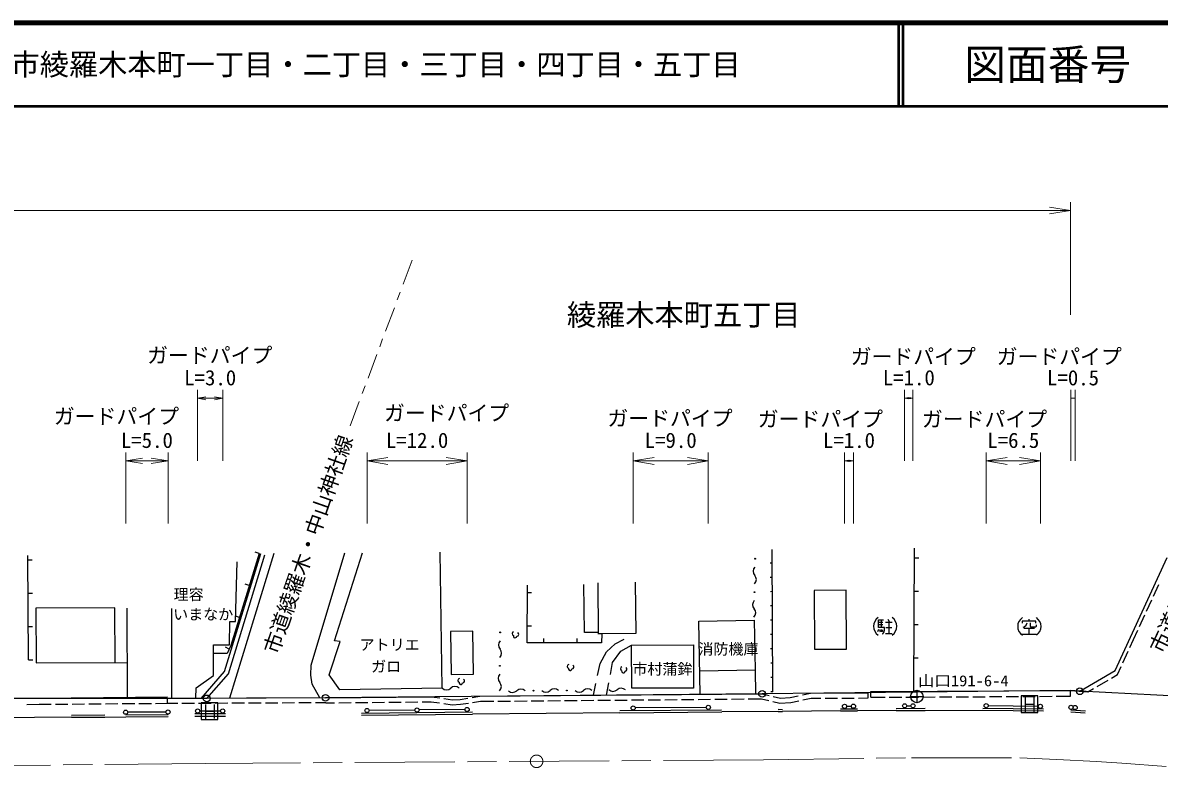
# Model space of a CAD drawing. Units: millimetres at full size, sheet at 1:1000; details may follow other scales. Extents: x 40000 to 680000, y 20000 to 380000.
# Drawn here: x 403786 to 539988, y 290667 to 380000 of the extents above; entities that cross this region are included whole.
import ezdxf
from ezdxf.enums import TextEntityAlignment as Align

# ---------------------------------------------------------------- set-up
doc = ezdxf.new("R2010")
doc.units = ezdxf.units.MM
doc.header["$LTSCALE"] = 1000
doc.linetypes.add('CHAIN', pattern=[18.5, 12, -1.5, 3.5, -1.5])
for name, color, linetype, lineweight in [('M-BGD', 7, 'Continuous', 25), ('M-BMK', 2, 'CHAIN', 13), ('M-BMK-HTXT', 7, 'Continuous', 13), ('M-BMK-ROW', 30, 'Continuous', 25), ('M-BMK-SRVR', 3, 'Continuous', 25), ('M-STR-HTXT', 7, 'Continuous', 13), ('M-STR-STRC', 7, 'Continuous', 25), ('M-TTL', 2, 'Continuous', 140), ('M-TTL-LINE', 7, 'Continuous', 50)]:
    doc.layers.add(name, color=color, linetype=linetype, lineweight=lineweight)
doc.layers.add('M-TTL-TXT', color=7, linetype='Continuous')
doc.styles.add('ＭＳ ゴシック', font='')
doc.styles.get('ＭＳ ゴシック').set_extended_font_data('MS Gothic')

# ---------------------------------------------------------------- blocks, each defined once
blk = doc.blocks.new('open_arrow')
at = {"color": 0, "linetype": 'Continuous', "lineweight": -2}
blk.add_lwpolyline([(7.5, 1.25), (0, 0), (7.5, -1.25)], dxfattribs=at)

msp = doc.modelspace()

# ---------------------------------------------------------------- linework, layer by layer
at = {"layer": 'M-BGD'}
for p, q in [((404489, 303657), (404412, 316177)), ((427986, 302247), (432328, 316399)), ((428433, 301998), (432806, 316252)), ((433887, 316412), (428554, 299053)), ((432113, 316397), (431635, 316544)), ((438345, 303038), (442377, 316479)), ((441134, 305925), (444514, 316496)), ((454071, 300262), (453817, 316570)), ((493694, 299814), (493609, 316888)), ((510559, 299897), (510663, 317024)), ((404415, 315657), (404915, 315660)), ((429300, 308264), (429490, 315421)), ((493617, 315261), (493367, 315260)), ((510656, 315897), (511156, 315894)), ((534701, 302370), (540921, 315935)), ((493626, 313545), (493376, 313543)), ((430940, 312573), (430462, 312720)), ((471124, 306926), (471047, 312686)), ((472802, 306759), (472735, 312896)), ((477188, 312965), (477258, 306817)), ((502455, 312000), (498623, 311978)), ((498623, 311978), (498663, 304920)), ((502495, 304942), (502455, 312000)), ((539293, 311306), (539918, 312670)), ((404440, 311657), (404940, 311660)), ((464265, 311733), (464765, 311731)), ((493634, 311828), (493384, 311827)), ((510632, 311897), (511132, 311894)), ((538460, 309488), (539085, 310852)), ((414822, 309901), (405358, 309861)), ((405358, 309861), (405386, 303282)), ((414850, 303322), (414822, 309901)), ((416261, 309842), (416314, 299129)), ((421623, 309804), (421620, 299023)), ((493643, 310112), (493393, 310111)), ((428547, 305453), (428604, 308261)), ((428604, 308261), (429300, 308264)), ((429767, 308749), (429289, 308896)), ((484816, 308294), (491431, 308423)), ((484988, 299523), (484816, 308294)), ((491431, 308423), (491548, 302423)), ((493651, 308396), (493401, 308395)), ((506346, 308467), (506931, 308467)), ((506346, 307530), (506346, 308467)), ((506346, 308176), (506876, 308176)), ((506346, 307882), (506873, 307882)), ((506643, 308467), (506643, 307530)), ((507174, 308176), (507989, 308176)), ((507174, 308176), (507995, 308176)), ((507465, 308532), (507639, 308238)), ((507578, 308176), (507578, 306825)), ((510608, 307897), (511108, 307894)), ((523570, 308284), (523570, 308044)), ((525211, 308284), (523570, 308284)), ((524040, 307809), (524151, 308103)), ((524388, 308284), (524388, 308514)), ((524507, 308103), (524507, 307695)), ((525211, 308046), (525211, 308284)), ((525271, 307693), (525271, 307866)), ((537626, 307670), (538251, 309033)), ((404464, 307657), (404964, 307660)), ((457723, 307087), (455040, 307042)), ((455040, 307042), (455127, 301899)), ((457810, 301945), (457723, 307087)), ((464251, 307733), (464751, 307731)), ((472800, 306923), (471124, 306926)), ((473186, 306764), (472687, 306775)), ((477258, 306817), (472802, 306759)), ((493660, 306680), (493410, 306678)), ((506349, 307294), (506231, 307003)), ((507054, 307530), (506346, 307530)), ((506466, 307295), (506526, 307003)), ((506642, 307294), (506701, 307005)), ((506760, 307294), (506877, 307059)), ((506763, 306828), (506873, 306767)), ((506873, 306767), (506996, 306935)), ((506996, 306935), (507054, 307226)), ((507054, 307226), (507054, 307530)), ((507171, 306825), (507985, 306825)), ((507232, 307530), (507930, 307530)), ((523506, 306754), (525268, 306754)), ((523684, 307574), (523805, 307634)), ((525036, 307399), (523743, 307399)), ((523805, 307634), (524040, 307809)), ((524388, 306754), (524388, 307399)), ((524507, 307695), (524569, 307634)), ((524569, 307634), (525209, 307634)), ((525209, 307634), (525271, 307693)), ((536908, 306104), (537418, 307215)), ((426649, 301781), (426665, 305451)), ((426665, 305451), (428547, 305453)), ((428531, 304950), (428079, 305165)), ((440525, 301879), (441842, 305850)), ((441842, 305850), (441134, 305925)), ((466225, 305711), (466226, 306211)), ((470225, 305705), (470226, 306205)), ((473738, 304633), (474778, 305566)), ((474778, 305566), (475857, 306151)), ((475457, 304718), (476750, 305431)), ((476750, 305431), (484156, 305460)), ((476769, 300253), (476750, 305431)), ((484156, 305460), (484176, 300281)), ((536464, 305136), (536908, 306104)), ((472979, 303201), (473738, 304633)), ((474482, 303359), (475457, 304718)), ((493668, 304963), (493418, 304962)), ((498663, 304920), (502495, 304942)), ((510583, 303897), (511083, 303894)), ((535631, 303318), (536256, 304681)), ((404489, 303657), (404989, 303660)), ((405386, 303282), (416293, 303328)), ((438314, 301818), (438345, 303038)), ((472685, 301795), (472979, 303201)), ((474210, 301883), (474482, 303359)), ((491548, 302423), (484934, 302293)), ((491548, 302423), (491604, 299582)), ((493677, 303247), (493427, 303246)), ((530479, 299894), (534701, 302370)), ((534979, 301895), (535423, 302863)), ((424569, 300323), (426649, 301781)), ((425168, 299037), (427986, 302247)), ((425836, 299040), (428433, 301998)), ((438485, 300755), (438314, 301818)), ((441774, 300050), (440525, 301879)), ((455127, 301899), (457810, 301945)), ((493686, 301531), (493436, 301529)), ((532551, 300471), (533845, 301230)), ((534276, 301483), (534979, 301895)), ((424536, 299059), (424569, 300323)), ((439382, 299106), (438485, 300755)), ((454071, 300262), (441774, 300050)), ((472186, 299409), (472480, 300816)), ((473758, 299423), (474029, 300899)), ((484176, 300281), (476769, 300253)), ((493694, 299814), (493444, 299813)), ((497218, 299454), (498197, 299657)), ((498197, 299657), (505099, 299688)), ((505101, 299088), (505099, 299688)), ((505419, 299869), (529340, 300001)), ((505422, 299169), (505419, 299869)), ((510559, 299897), (511059, 299894)), ((529343, 299301), (529340, 300001)), ((529340, 300001), (531417, 299806)), ((531417, 299806), (532119, 300218)), ((405769, 299045), (382278, 298876)), ((405774, 298295), (404278, 298285)), ((421124, 299167), (405769, 299045)), ((407202, 298307), (405774, 298295)), ((409202, 298323), (407702, 298311)), ((411202, 298338), (409702, 298327)), ((413202, 298354), (411702, 298342)), ((415202, 298370), (413702, 298358)), ((417202, 298386), (415702, 298374)), ((419202, 298402), (417702, 298390)), ((421130, 298417), (419702, 298406)), ((440084, 299109), (421123, 299017)), ((421130, 298417), (421123, 299017)), ((422360, 298423), (421130, 298417)), ((424360, 298433), (422860, 298425)), ((426360, 298442), (424860, 298435)), ((428360, 298452), (426860, 298445)), ((430360, 298462), (428860, 298455)), ((432360, 298472), (430860, 298464)), ((434360, 298481), (432860, 298474)), ((436360, 298491), (434860, 298484)), ((438360, 298501), (436860, 298493)), ((440091, 298509), (438860, 298503)), ((440084, 299109), (452753, 299237)), ((440091, 298509), (441152, 298520)), ((441652, 298525), (443152, 298540)), ((443652, 298545), (445152, 298560)), ((445652, 298565), (447152, 298580)), ((447652, 298585), (449152, 298600)), ((449652, 298605), (451151, 298620)), ((451651, 298626), (452713, 298636)), ((452713, 298636), (453739, 298489)), ((452753, 299237), (453772, 299091)), ((454234, 298418), (455259, 298271)), ((454266, 299020), (455285, 298874)), ((455259, 298271), (456260, 298328)), ((455285, 298874), (456197, 298925)), ((456197, 298925), (457142, 299069)), ((456260, 298328), (457197, 298471)), ((457637, 299145), (458582, 299289)), ((457692, 298546), (458630, 298689)), ((458582, 299289), (492385, 299588)), ((458630, 298689), (460225, 298703)), ((460725, 298708), (462225, 298721)), ((462725, 298725), (464225, 298739)), ((464725, 298743), (466225, 298757)), ((466725, 298761), (468225, 298774)), ((468725, 298779), (470225, 298792)), ((470725, 298796), (472225, 298810)), ((472725, 298814), (474225, 298827)), ((474725, 298832), (476225, 298845)), ((476725, 298850), (478225, 298863)), ((478724, 298867), (480224, 298881)), ((480724, 298885), (482224, 298898)), ((482724, 298903), (484224, 298916)), ((484724, 298921), (486224, 298934)), ((486724, 298938), (488224, 298952)), ((488724, 298956), (490224, 298969)), ((490724, 298974), (492320, 298988)), ((492320, 298988), (493184, 298790)), ((492385, 299588), (493243, 299392)), ((493672, 298678), (494536, 298480)), ((493730, 299280), (494588, 299084)), ((494536, 298480), (495827, 298552)), ((494588, 299084), (495748, 299148)), ((495748, 299148), (496728, 299352)), ((495827, 298552), (496799, 298754)), ((497288, 298856), (498260, 299058)), ((498260, 299058), (499431, 299063)), ((499931, 299065), (501431, 299072)), ((501931, 299074), (503431, 299081)), ((503931, 299083), (505101, 299088)), ((505422, 299169), (507133, 299178)), ((507633, 299181), (509133, 299189)), ((509633, 299192), (511133, 299200)), ((511633, 299203), (513133, 299211)), ((513633, 299214), (515133, 299222)), ((515633, 299225), (517133, 299233)), ((517633, 299236), (519133, 299244)), ((519633, 299247), (521133, 299255)), ((521633, 299258), (523133, 299267)), ((523633, 299269), (525133, 299278)), ((525633, 299280), (527133, 299289)), ((527633, 299291), (529343, 299301)), ((409618, 297032), (413616, 297054)), ((416132, 297082), (421199, 297102)), ((424401, 297222), (428092, 297229)), ((444397, 297281), (457700, 297412)), ((475343, 297576), (487545, 297675)), ((494329, 297737), (494844, 297722)), ((501773, 297790), (503838, 297806)), ((508475, 297845), (511945, 297851)), ((518840, 297878), (526101, 297790)), ((529387, 297674), (531137, 297558))]:
    msp.add_line(p, q, dxfattribs=at)
for points in [[(432113, 316397), (428727, 305361), (428283, 304430), (426660, 304404)], [(473186, 306764), (473162, 305701), (464244, 305714), (464268, 312617)]]:
    msp.add_lwpolyline(points, dxfattribs=at)
for centre in [(491551, 315777), (491476, 311777), (461002, 306949), (460966, 302949), (464994, 299968), (468994, 299986)]:
    msp.add_circle(centre, 50, dxfattribs=at)
for centre, radius, start, end in [((492048, 314267), 725, 135.33203, 222.53767), ((490979, 313287), 725, 315.33203, 42.53767), ((491973, 310268), 725, 135.33203, 222.53767), ((490905, 309287), 725, 315.33203, 42.53767), ((507006, 307676), 1264, 123.85503, 236.14497), ((507277, 307676), 1264, 303.85503, 56.14497), ((524283, 307664), 1264, 123.85503, 236.14497), ((524554, 307664), 1264, 303.85503, 56.14497), ((462676, 306787), 240, 104.36406, 248.1975), ((462796, 306518), 214, 167.44429, 354.38711), ((462994, 306736), 240, 273.6339, 57.46734), ((461513, 305444), 725, 135.88202, 223.08766), ((460455, 304453), 725, 315.88202, 43.08766), ((469272, 302860), 240, 104.36406, 248.1975), ((469392, 302591), 214, 167.44429, 354.38711), ((469589, 302809), 240, 273.6339, 57.46734), ((475646, 302582), 240, 104.36406, 248.1975), ((475964, 302531), 240, 273.6339, 57.46734), ((456168, 301187), 240, 104.36406, 248.1975), ((456485, 301136), 240, 273.6339, 57.46734), ((461477, 301444), 725, 135.88202, 223.08766), ((475766, 302313), 214, 167.44429, 354.38711), ((454571, 300787), 725, 226.45102, 313.65666), ((455572, 299738), 725, 46.45102, 133.65666), ((456287, 300918), 214, 167.44429, 354.38711), ((460419, 300454), 725, 315.88202, 43.08766), ((462491, 300481), 725, 226.66361, 313.86925), ((463496, 299436), 725, 46.66361, 133.86925), ((466491, 300500), 725, 226.66361, 313.86925), ((467496, 299454), 725, 46.66361, 133.86925), ((470491, 300518), 725, 226.66361, 313.86925), ((471496, 299473), 725, 46.66361, 133.86925), ((474527, 300609), 725, 224.93707, 312.14271), ((475500, 299534), 725, 44.93707, 132.14271)]:
    msp.add_arc(centre, radius, start, end, dxfattribs=at)
at = {"layer": 'M-BMK'}
for p, q in [((492573, 291676), (425631, 291237)), ((492573, 291676), (510284, 291931)), ((510284, 291931), (523289, 291913)), ((523289, 291913), (527702, 291728)), ((527702, 291728), (532459, 291460)), ((425631, 291237), (366909, 290667)), ((532459, 291460), (535497, 291293)), ((535497, 291293), (540807, 290891))]:
    msp.add_line(p, q, dxfattribs=at)
msp.add_circle((465365, 291498), 750, dxfattribs=at)
at = {"layer": 'M-BMK-HTXT'}
for p, q in [((450456, 351567), (449370, 348667)), ((449020, 347730), (448670, 346793)), ((448319, 345857), (447268, 343047)), ((446918, 342110), (446567, 341174)), ((446217, 340237), (445166, 337427)), ((444815, 336491), (444465, 335554)), ((444114, 334618), (443029, 331717))]:
    msp.add_line(p, q, dxfattribs=at)
at = {"layer": 'M-BMK-ROW'}
msp.add_lwpolyline([(566339, 296113), (557276, 297685), (552310, 298399), (545863, 299126), (530479, 299894), (529340, 300001), (492385, 299588), (440084, 299109), (425836, 299040), (403203, 299027), (383077, 298882), (365726, 298779), (342977, 298645), (294726, 298160), (263435, 297733), (240914, 297587), (204405, 297283), (194855, 297205), (174860, 297081), (151341, 296843), (128189, 296587), (99732, 296467)], dxfattribs=at)
for centre in [(492385, 299588), (530479, 299894), (425836, 299040), (440084, 299109)]:
    msp.add_circle(centre, 400, dxfattribs=at)
at = {"layer": 'M-BMK-SRVR'}
for p, q in [((510927, 300020), (510927, 298524)), ((510177, 299271), (511676, 299271))]:
    msp.add_line(p, q, dxfattribs=at)
msp.add_circle((510927, 299271), 750, dxfattribs=at)
at = {"layer": 'M-STR-HTXT'}
for p, q in [((529340, 345000), (529340, 358500)), ((65290, 357500), (529340, 357500)), ((424750, 327500), (424750, 336000)), ((427750, 327500), (427750, 336000)), ((509474, 327500), (509474, 336006)), ((510474, 327500), (510474, 336006)), ((529407, 327500), (529407, 335998)), ((529906, 327500), (529906, 335998)), ((424750, 335000), (427750, 335000)), ((509474, 335006), (510474, 335006)), ((529407, 334998), (529906, 334998)), ((416131, 320000), (416131, 328500)), ((421198, 320000), (421198, 328500)), ((445044, 320000), (445044, 328500)), ((457044, 320000), (457044, 328500)), ((476941, 320000), (476941, 328500)), ((485941, 320000), (485941, 328500)), ((502270, 320000), (502270, 328500)), ((503336, 320000), (503336, 328500)), ((519244, 320000), (519244, 328500)), ((525743, 320000), (525743, 328500)), ((416131, 327500), (421198, 327500)), ((445044, 327500), (457044, 327500)), ((476941, 327500), (485941, 327500)), ((502270, 327500), (503336, 327500)), ((519244, 327500), (525743, 327500))]:
    msp.add_line(p, q, dxfattribs=at)
at = {"layer": 'M-STR-STRC'}
for p, q in [((427183, 298525), (425183, 298525)), ((425183, 298525), (425183, 296525)), ((425723, 296610), (425723, 298310)), ((426714, 298321), (426714, 296616)), ((427183, 296525), (427183, 298525)), ((525436, 299352), (523436, 299352)), ((523436, 299352), (523436, 297352)), ((523976, 297437), (523976, 299136)), ((523976, 298352), (524967, 298352)), ((524967, 299147), (524967, 297442)), ((525436, 297352), (525436, 299352)), ((420948, 297401), (416381, 297383)), ((424402, 296922), (428093, 296929)), ((427500, 297528), (425000, 297523)), ((425723, 297525), (426714, 297525)), ((444400, 297031), (457703, 297162)), ((450794, 297644), (445294, 297590)), ((456794, 297703), (451294, 297649)), ((475346, 297326), (457703, 297162)), ((475346, 297326), (487547, 297425)), ((485691, 297960), (477191, 297891)), ((494322, 297487), (487547, 297425)), ((494322, 297487), (494837, 297472)), ((501775, 297540), (494837, 297472)), ((501775, 297540), (503840, 297556)), ((502520, 298096), (503086, 298100)), ((508475, 297595), (503840, 297556)), ((508475, 297595), (511946, 297601)), ((509724, 298147), (510224, 298148)), ((511946, 297601), (518837, 297628)), ((518837, 297628), (526098, 297540)), ((519494, 298170), (525493, 298098)), ((523436, 297352), (525436, 297352)), ((529370, 297425), (531120, 297308)), ((409620, 296782), (392197, 296632)), ((409620, 296782), (413618, 296804)), ((413618, 296804), (416133, 296832)), ((416133, 296832), (421200, 296852)), ((425183, 296525), (427183, 296525))]:
    msp.add_line(p, q, dxfattribs=at)
for centre in [(502270, 298094), (503336, 298102), (509474, 298147), (510474, 298148), (519244, 298173), (525743, 298095), (416131, 297382), (421198, 297402), (424750, 297522), (427750, 297529), (445044, 297588), (451044, 297647), (457044, 297706), (476941, 297889), (485941, 297962), (529407, 297974), (529906, 297940)]:
    msp.add_circle(centre, 250, dxfattribs=at)
at = {"layer": 'M-TTL'}
msp.add_line((680000, 380000), (40000, 380000), dxfattribs=at)
at = {"layer": 'M-TTL-LINE'}
for p, q in [((508747, 380000), (508747, 370000)), ((509247, 380000), (509247, 370000)), ((40000, 370000), (680000, 370000))]:
    msp.add_line(p, q, dxfattribs=at)

# ---------------------------------------------------------------- block references
at = {"layer": 'M-STR-HTXT', "rotation": 180}
for p, xscale, yscale in [((529340, 357500), 333, 333), ((427750, 335000), 133, 133), ((510474, 335006), 66.7, 66.7), ((421198, 327500), 267, 267), ((457044, 327500), 333, 333), ((485941, 327500), 333, 333), ((503336, 327500), 66.7, 66.7), ((525743, 327500), 333, 333)]:
    msp.add_blockref('open_arrow', p, dxfattribs=dict(at, xscale=xscale, yscale=yscale))
at = {"layer": 'M-STR-HTXT'}
for p, xscale, yscale in [((424750, 335000), 133, 133), ((509474, 335006), 66.7, 66.7), ((416131, 327500), 267, 267), ((445044, 327500), 333, 333), ((476941, 327500), 333, 333), ((502270, 327500), 66.7, 66.7), ((519244, 327500), 333, 333)]:
    msp.add_blockref('open_arrow', p, dxfattribs=dict(at, xscale=xscale, yscale=yscale))

# ---------------------------------------------------------------- texts
at = {"layer": 'M-BGD', "style": 'ＭＳ ゴシック'}
for s, p in [('理容', (423664, 311493)), ('いまなか', (425414, 309120)), ('アトリエ', (447756, 305476)), ('消防機庫', (488358, 304956)), ('ガロ', (447337, 302857)), ('市村蒲鉾', (480438, 302565))]:
    msp.add_text(s, height=1320, dxfattribs=at).set_placement(p, align=Align.MIDDLE_CENTER)
at = {"layer": 'M-BMK-HTXT', "style": 'ＭＳ ゴシック'}
msp.add_text('綾羅木本町五丁目', height=2566, dxfattribs=at).set_placement((483000, 345000), align=Align.MIDDLE_CENTER)
for s, rotation, p in [('市道川中綾羅木本町46号線', 64.645, (545988, 318234)), ('市道綾羅木・中山神社線', 70.787, (438000, 317500))]:
    msp.add_text(s, height=1833, rotation=rotation, dxfattribs=at).set_placement(p, align=Align.MIDDLE_CENTER)
at = {"layer": 'M-BMK-SRVR', "style": 'ＭＳ ゴシック', "width": 1.1}
msp.add_text('山口191-6-4', height=1320, dxfattribs=at).set_placement((511056, 300095), align=Align.BOTTOM_LEFT)
at = {"layer": 'M-STR-HTXT', "style": 'ＭＳ ゴシック'}
for p in [(426199, 340151), (510500, 340000), (528000, 340000), (415015, 332842), (454582, 333236), (481354, 332604), (499370, 332508), (519045, 332502)]:
    msp.add_text('ガードパイプ', height=1833, dxfattribs=at).set_placement(p, align=Align.MIDDLE_CENTER)
for s, p in [('L=3.0', (426250, 336000)), ('L=1.0', (509974, 336006)), ('L=0.5', (529656, 335998)), ('L=5.0', (418664, 328500)), ('L=12.0', (451044, 328500)), ('L=9.0', (481441, 328500)), ('L=1.0', (502803, 328500)), ('L=6.5', (522493, 328500))]:
    msp.add_text(s, height=1833, dxfattribs=at).set_placement(p, align=Align.BOTTOM_CENTER)
at = {"layer": 'M-TTL-TXT', "style": 'ＭＳ ゴシック'}
msp.add_text('図面番号', height=3666, dxfattribs=at).set_placement((526622, 375000), align=Align.MIDDLE_CENTER)
msp.add_text('下関市綾羅木本町一丁目・二丁目・三丁目・四丁目・五丁目', height=2566, dxfattribs=at).set_placement((395324, 375000), align=Align.MIDDLE_LEFT)

doc.saveas('drawing.dxf')
